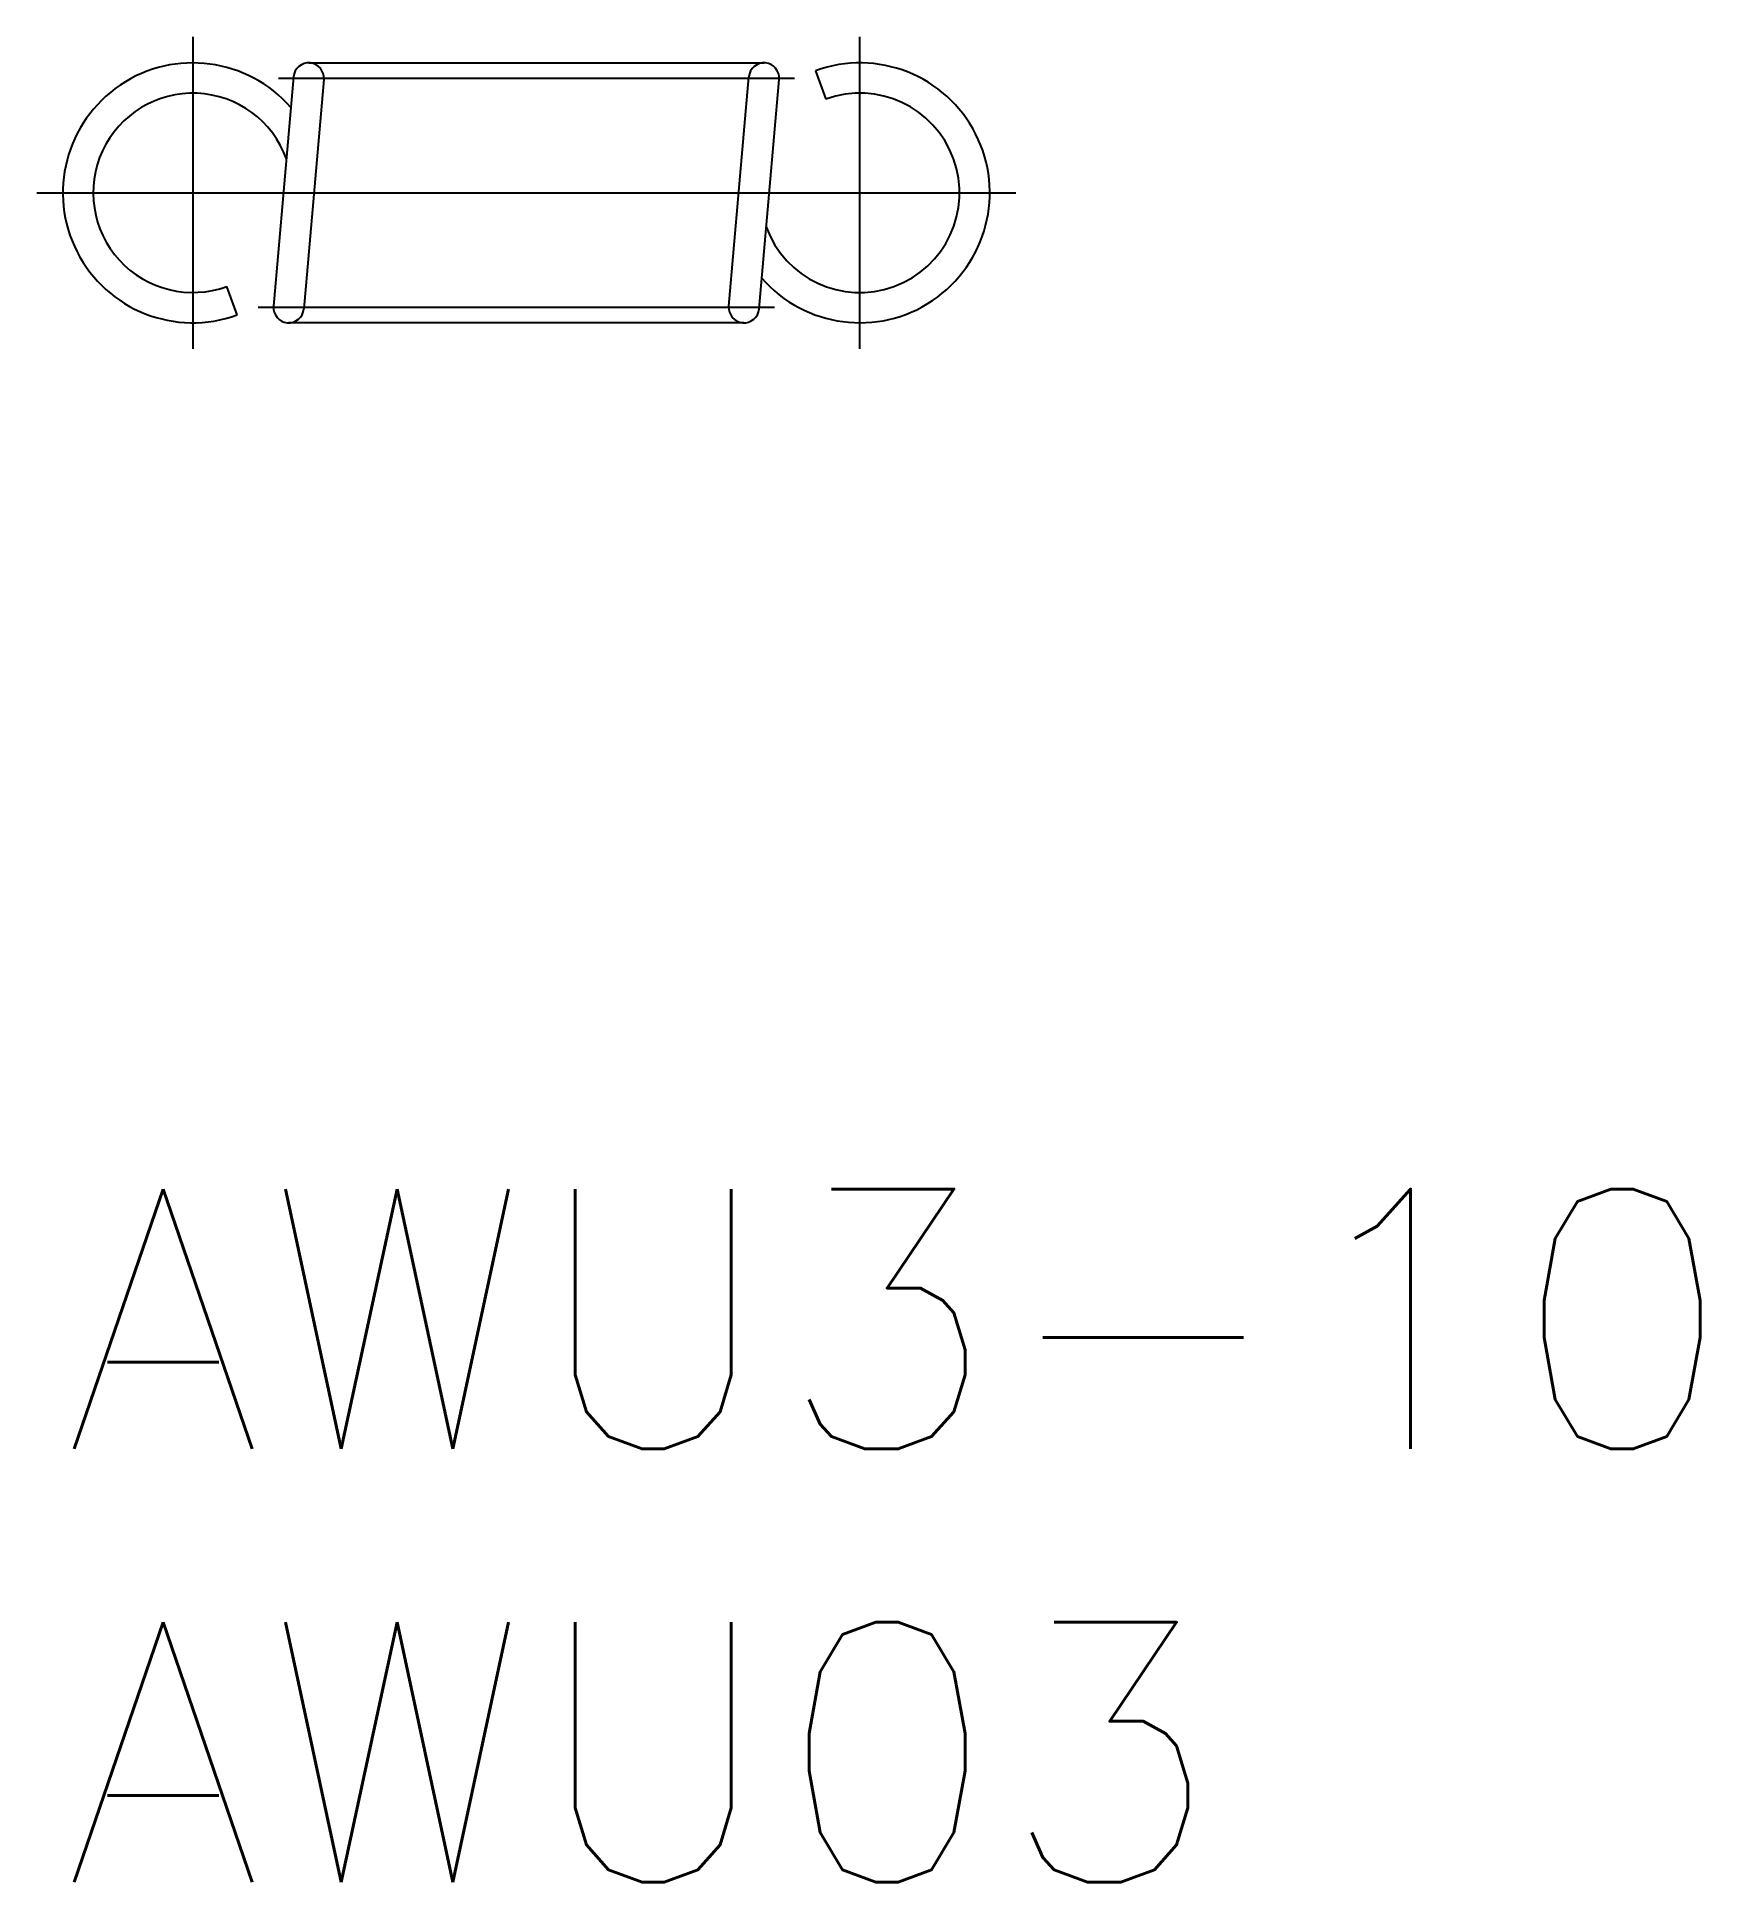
# Model space of a CAD drawing. Extents: x -0.3 to 18.9, y -8 to 13.3.
import ezdxf

# ---------------------------------------------------------------- set-up
doc = ezdxf.new("R2010")
doc.units = 0
doc.header["$LTSCALE"] = 0.5
doc.linetypes.add('CENTER', pattern=[50.8, 31.75, -6.35, 6.35, -6.35])
doc.linetypes.add('PHANTOM', pattern=[63.5, 31.75, -6.35, 6.35, -6.35, 6.35, -6.35])
doc.layers.get('0').update_dxf_attribs({"linetype": 'CONTINUOUS'})
for name, color, linetype in [('MSM_CENTER', 1, 'CENTER'), ('MSM_CONTINUOUS', 7, 'CONTINUOUS'), ('MSM_IMAGINARY', 6, 'PHANTOM'), ('MSM_PART_NUMBER', 7, 'CONTINUOUS')]:
    doc.layers.add(name, color=color, linetype=linetype)
doc.styles.get("Standard").update_dxf_attribs({"font": 'txt.shx', "height": 3, "bigfont": 'bigfont.shx'})

# ---------------------------------------------------------------- blocks, each defined once
blk = doc.blocks.new('*U2')
at = {"layer": 'MSM_PART_NUMBER'}
blk.add_text('AWU3-10', height=3, dxfattribs=at).set_placement((0, -3))
blk = doc.blocks.new('*U3')
at = {"layer": 'MSM_PART_NUMBER'}
blk.add_text('AWU03', height=3, dxfattribs=at).set_placement((0, -8))

msp = doc.modelspace()

# ---------------------------------------------------------------- linework, layer by layer
for p, q in [((2.663, 12.84), (2.432, 10.19)), ((3.012, 12.81), (2.78, 10.16)), ((7.688, 10.19), (7.92, 12.84)), ((8.037, 10.16), (8.268, 12.81)), ((8.687, 12.91), (8.807, 12.581)), ((2.013, 10.09), (1.893, 10.419))]:
    msp.add_line(p, q)
for centre, radius, start, end in [((1.5, 11.5), 1.5, 40.9859, 290), ((2.838, 12.825), 0.175, 355, 175), ((8.094, 12.825), 0.175, 355, 175), ((9.2, 11.5), 1.5, 220.9859, 110), ((1.5, 11.5), 1.15, 20, 290), ((9.2, 11.5), 1.15, 200, 110), ((2.606, 10.175), 0.175, 175, 355), ((7.862, 10.175), 0.175, 175, 355)]:
    msp.add_arc(centre, radius, start, end)
at = {"layer": 'MSM_CENTER'}
for p, q in [((1.5, 13.3), (1.5, 9.7)), ((9.2, 9.7), (9.2, 13.3)), ((2.488, 12.825), (8.444, 12.825)), ((-0.3, 11.5), (11, 11.5)), ((8.213, 10.175), (2.256, 10.175))]:
    msp.add_line(p, q, dxfattribs=at)
at = {"layer": 'MSM_IMAGINARY'}
for p, q in [((2.838, 13), (8.094, 13)), ((7.862, 10), (2.606, 10))]:
    msp.add_line(p, q, dxfattribs=at)

# ---------------------------------------------------------------- block references
at = {"layer": 'MSM_CONTINUOUS'}
for name in ['*U2', '*U3']:
    msp.add_blockref(name, (0, 0), dxfattribs=at)

doc.saveas('drawing.dxf')
